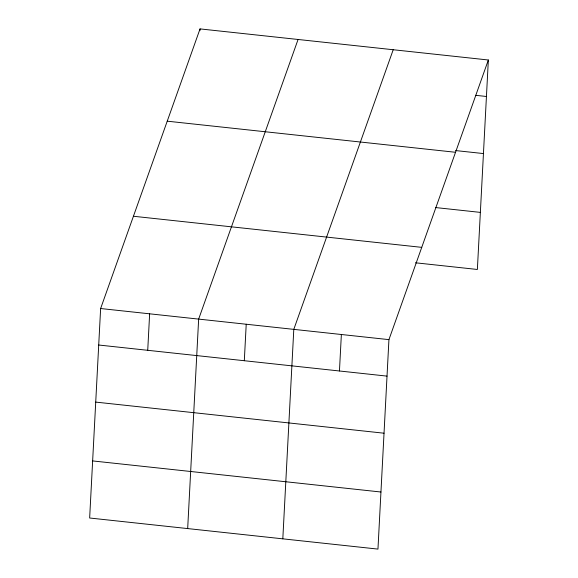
<?xml version="1.0" encoding="UTF-8"?>
<svg xmlns="http://www.w3.org/2000/svg" width="578" height="578" viewBox="0 0 578 578"><rect width="100%" height="100%" fill="white"/><g stroke="black" fill="none" stroke-linecap="round" stroke-linejoin="round"><path stroke-width="0.87" d="M100.63 308.529L89.648 518.004L377.961 549.1L388.936 339.633L488.352 59.996L200.039 28.9L100.63 308.529L388.936 339.633M147.73 350.304L149.637 313.818M199.945 30.677L200.039 28.9M187.677 528.574L198.651 319.107L298.067 39.477M244.313 360.723L246.221 324.236M282.815 538.841L293.797 329.366L393.206 49.737M339.452 370.982L341.367 334.503M488.352 59.996L477.37 269.471L415.438 262.788M475.665 95.319L486.438 96.483M455.623 150.569L483.446 153.567M167.237 121.178L455.543 152.281M435.487 207.545L480.361 212.386M133.431 216.251L421.745 247.355M98.715 345.015L387.029 376.119M95.724 402.1L384.03 433.204M92.639 460.919L380.953 492.015"/></g></svg>
